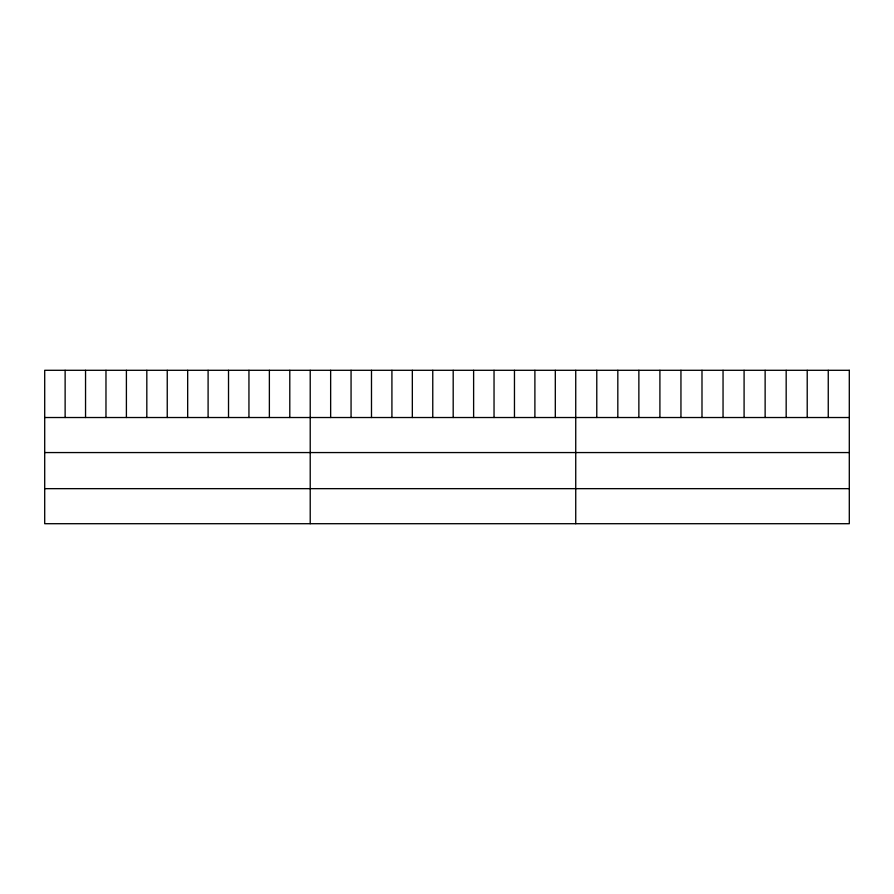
<?xml version="1.0" encoding="UTF-8"?>
<svg xmlns="http://www.w3.org/2000/svg" width="894" height="894" viewBox="0 0 894 894"><rect width="100%" height="100%" fill="white"/><g stroke="black" fill="none" stroke-linecap="round" stroke-linejoin="round"><path stroke-width="1.34" d="M44.7 417.52L849.3 417.52M44.7 452.565L849.3 452.565M44.7 488.66L849.3 488.66M828.257 370.295L828.257 417.52M807.215 370.295L807.215 417.52M786.172 370.295L786.172 417.52M765.13 370.295L765.13 417.52M744.087 370.295L744.087 417.52M723.045 370.295L723.045 417.52M701.991 370.295L701.991 417.52M680.949 370.295L680.949 417.52M659.906 370.295L659.906 417.52M638.864 370.295L638.864 417.52M617.821 370.295L617.821 417.52M596.779 370.295L596.779 417.52M575.736 370.295L575.736 523.705M555.308 370.295L555.308 417.52M534.891 370.295L534.891 417.52M514.463 370.295L514.463 417.52M494.036 370.295L494.036 417.52M473.619 370.295L473.619 417.52M453.191 370.295L453.191 417.52M432.763 370.295L432.763 417.52M412.335 370.295L412.335 417.52M391.918 370.295L391.918 417.52M371.491 370.295L371.491 417.52M351.063 370.295L351.063 417.52M330.646 370.295L330.646 417.52M310.218 370.295L310.218 523.705M289.79 370.295L289.79 417.52M269.373 370.295L269.373 417.52M248.945 370.295L248.945 417.52M228.518 370.295L228.518 417.52M208.101 370.295L208.101 417.52M187.673 370.295L187.673 417.52M167.245 370.295L167.245 417.52M146.817 370.295L146.817 417.52M126.4 370.295L126.4 417.52M105.973 370.295L105.973 417.52M85.545 370.295L85.545 417.52M65.128 370.295L65.128 417.52M849.3 370.295L44.7 370.295L44.7 523.705L849.3 523.705L849.3 370.295"/></g></svg>
